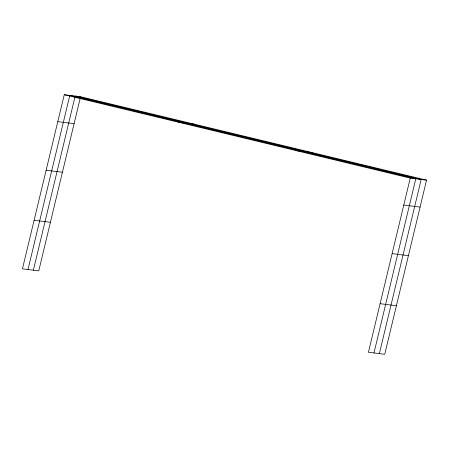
<?xml version="1.0" encoding="UTF-8"?>
<svg xmlns="http://www.w3.org/2000/svg" width="449" height="449" viewBox="0 0 449 449"><rect width="100%" height="100%" fill="white"/><g stroke="black" fill="none" stroke-linecap="round" stroke-linejoin="round"><path stroke-width="0.67" d="M80.562 96.731L64.258 94.711L22.45 268.85L38.754 270.87L80.562 96.731L426.55 180.15L384.742 354.289L368.438 352.269L410.246 178.13L426.55 180.15M27.995 269.535L69.803 95.396L415.791 178.814L373.983 352.959M33.372 270.203L75.179 96.064L421.168 179.482L379.36 353.621M178.433 122.24L194.737 124.255M296.071 150.6L312.375 152.621M57.792 121.64L74.096 123.66M403.78 205.058L420.084 207.079M46.129 170.222L62.433 172.236M392.117 253.64L408.422 255.661M34.113 220.274L50.417 222.289M380.101 303.692L396.405 305.713M64.258 94.711L410.246 178.13"/></g></svg>
